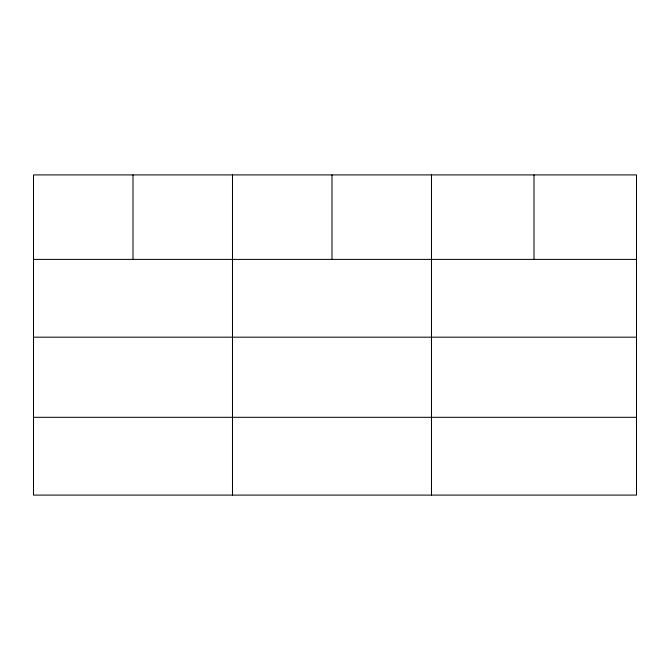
<?xml version="1.0" encoding="UTF-8"?>
<svg xmlns="http://www.w3.org/2000/svg" width="670" height="670" viewBox="0 0 670 670"><rect width="100%" height="100%" fill="white"/><g stroke="black" fill="none" stroke-linecap="round" stroke-linejoin="round"><path stroke-width="1" d="M636.5 337.178L636.5 174.912L33.5 174.912L33.5 495.088L636.5 495.088L636.5 337.178L33.5 337.178M33.5 259.399L636.5 259.399M33.5 417.31L636.5 417.31M533.99 174.912L533.99 259.399M431.48 174.912L431.48 495.088M331.985 174.912L331.985 259.399M232.49 174.912L232.49 495.088M132.995 174.912L132.995 259.399"/></g></svg>
